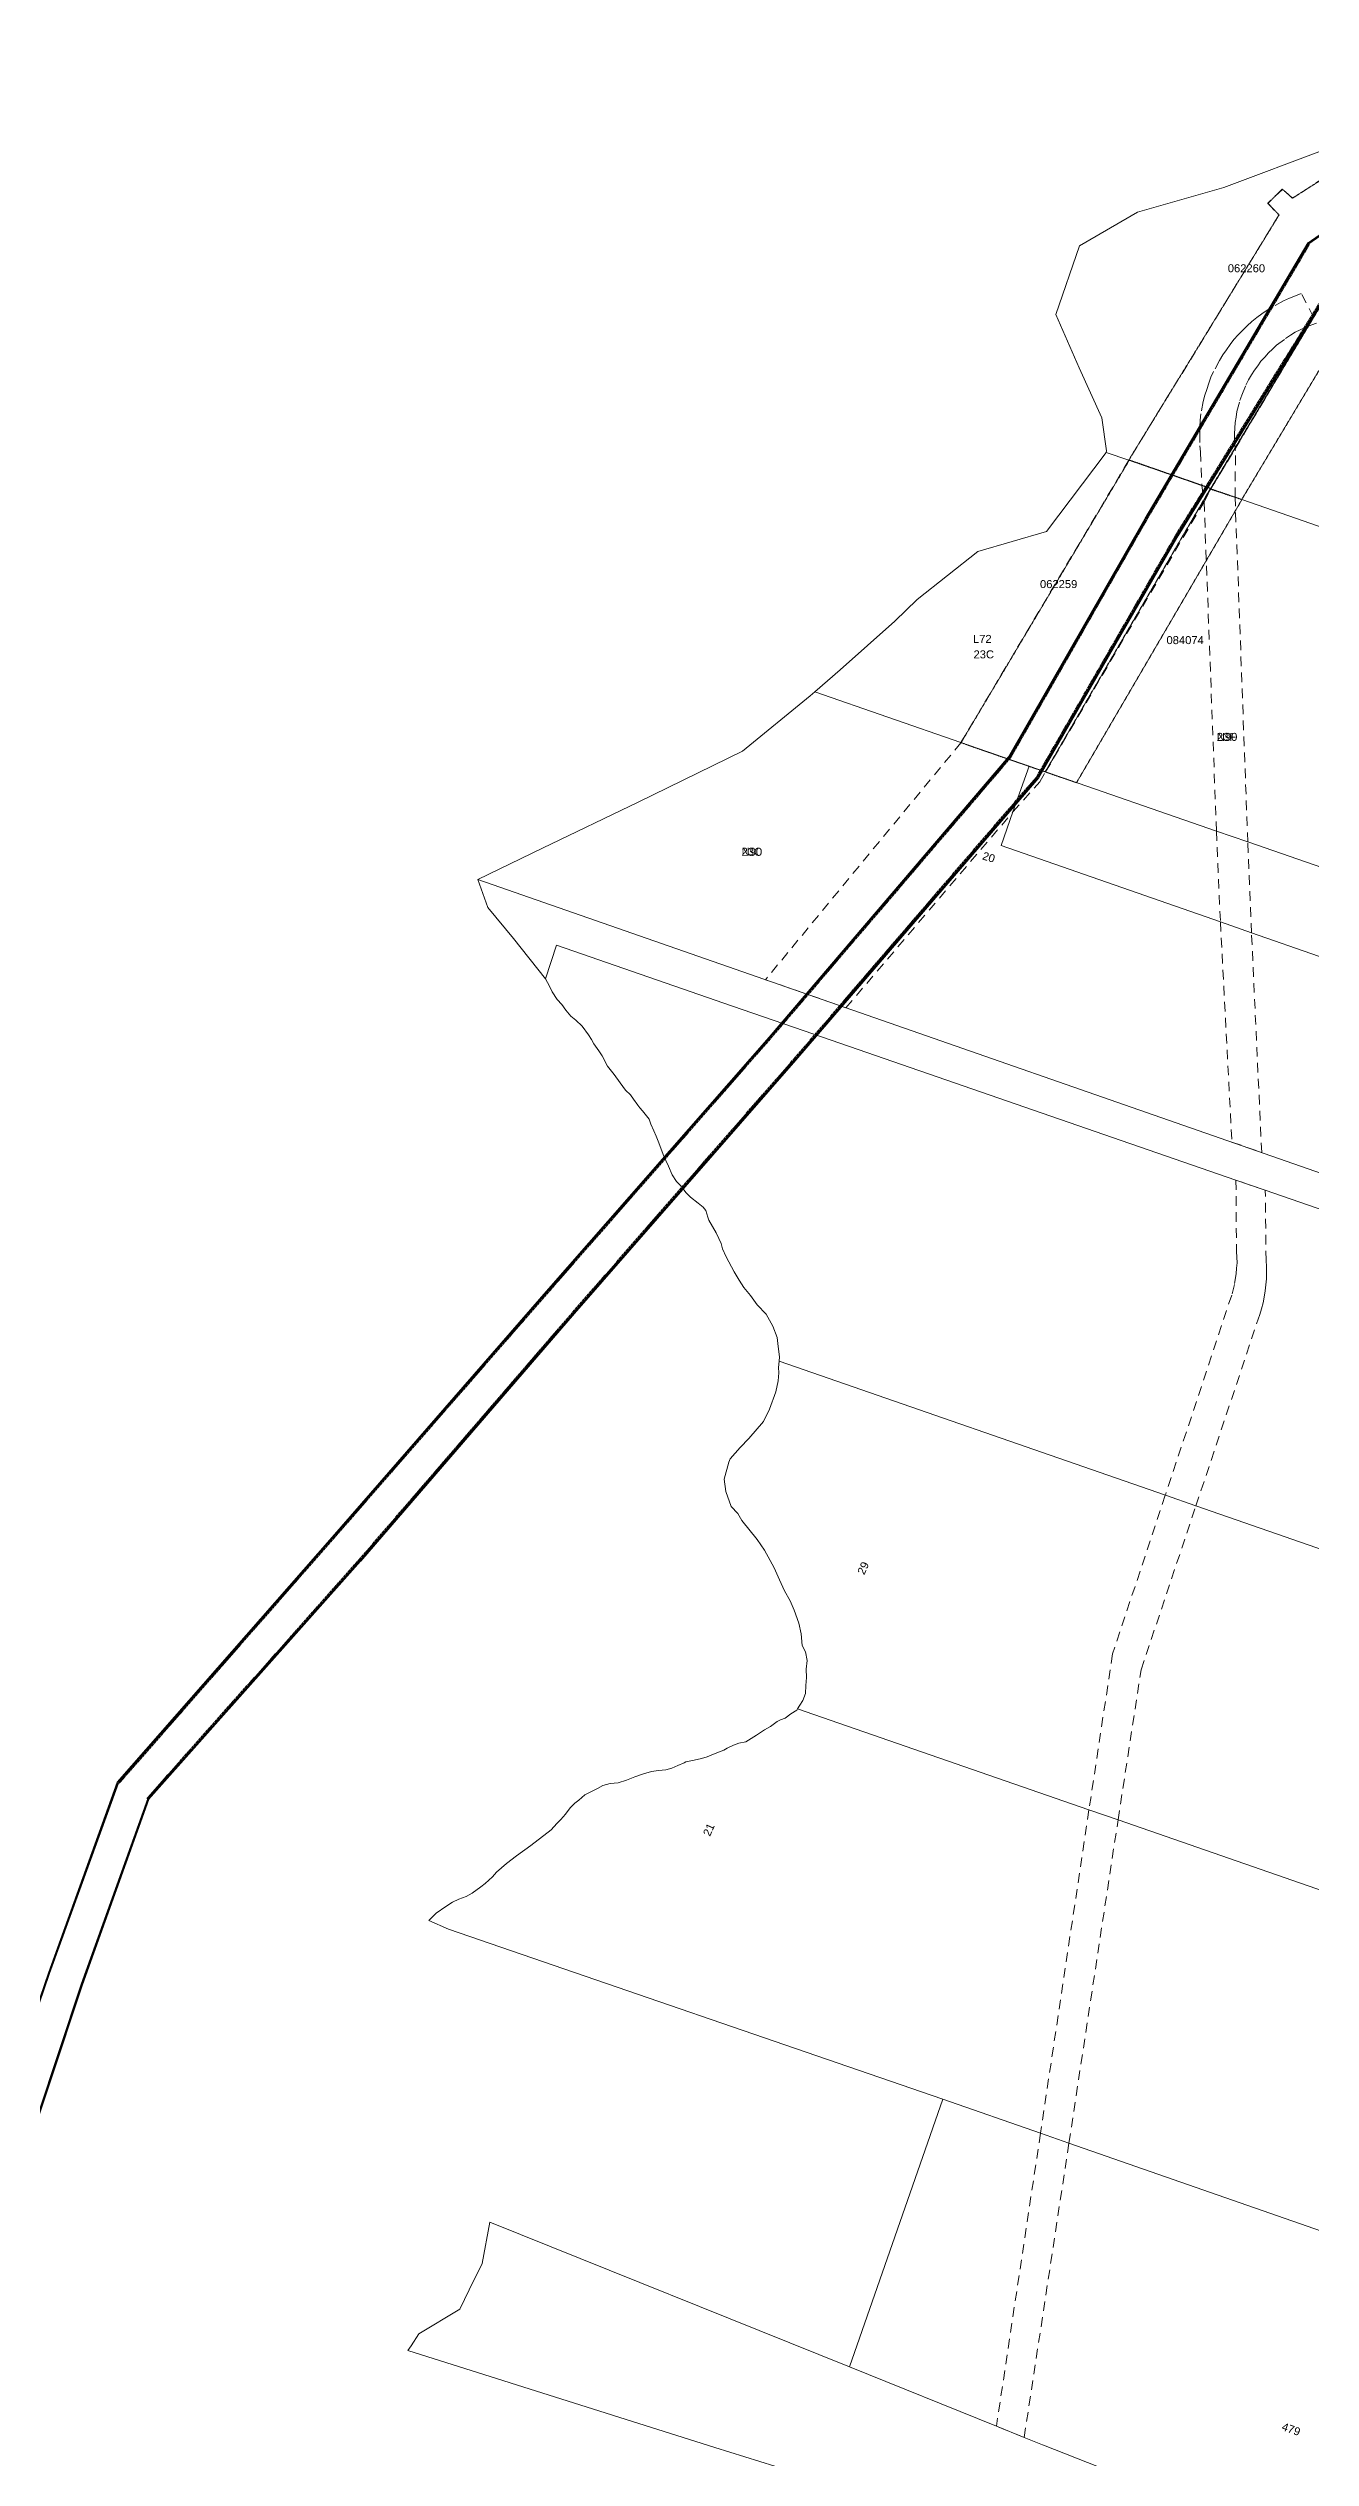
# Model space of a CAD drawing. Header units: metres. Extents: x 301341 to 310479, y 6262403 to 6265281.
# Drawn here: x 302209 to 302603, y 6264420 to 6265173 of the extents above; entities that cross this region are included whole.
import ezdxf

# ---------------------------------------------------------------- set-up
doc = ezdxf.new("R2010")
doc.units = ezdxf.units.M
for name, pattern in [('Cable Exist OH', [1, 1, 0]), ('Dash', [5, 3, -2]), ('HIDDEN', [0.375, 0.25, -0.125]), ('HIDDEN2', [0.1875, 0.125, -0.0625])]:
    doc.linetypes.add(name, pattern=pattern)
for name, color, linetype in [('_User_HV_Exist', 7, 'Continuous'), ('Mains_HV_EXT', 7, 'Continuous'), ('Mains_TR_EXT', 7, 'Continuous')]:
    doc.layers.add(name, color=color, linetype=linetype)
for name, color, linetype, lineweight in [('Cadastre Easements_SP_EXT', 9, 'Continuous', 5), ('Cadastre Land Parcels_SP_EXT', 9, 'Continuous', 5), ('Cadastre Other Property_SP_EXT', 9, 'HIDDEN', 5), ('Cadastre Roads_SP_EXT', 9, 'Continuous', 5)]:
    doc.layers.add(name, color=color, linetype=linetype, lineweight=lineweight)
doc.styles.get("Standard").update_dxf_attribs({"font": 'arial.ttf'})
doc.linetypes.add('Cable E OH', pattern='A,9.4,["E",Standard,S=1.7,R=0,X=0,Y=-1],0', length=9.4)
doc.linetypes.add('Cable P UG', pattern='A,6,-0.5,["P",Standard,S=1.7,R=0,X=0.5,Y=-1],-2.9', length=9.4)

msp = doc.modelspace()

# ---------------------------------------------------------------- linework, layer by layer
at = {"layer": '_User_HV_Exist', "linetype": 'Cable E OH'}
for points in [[(301814.32, 6263605.48), (301834.98, 6263707.85), (301841.61, 6263741.09), (301855.49, 6263812.59), (301881.14, 6263940.38), (301902.68, 6264057.21), (301922.65, 6264168.75), (302015.48, 6264173.63), (302096.94, 6264179.9), (302124.85, 6264275.95), (302157.1, 6264396.82), (302187.86, 6264510.31), (302208.96, 6264571.69), (302230.46, 6264631.28), (302297.58, 6264707.89), (302365.22, 6264785.48), (302434.12, 6264864.15), (302508.94, 6264951.69), (302551.52, 6265026.11), (302602.42, 6265112.28), (302689.77, 6265173.12)], [(302611.45, 6265101.11), (302561.7, 6265020.73), (302518.17, 6264945.14), (302442.3, 6264856.94), (302373.17, 6264777.76), (302306.37, 6264700.34), (302240.15, 6264625.93), (302219.37, 6264567.97), (302198.86, 6264506.18), (302168.7, 6264394.17), (302168.7, 6264394.17), (302135.63, 6264273.2), (302108.44, 6264172.07), (302017.05, 6264164.38), (301932.12, 6264158.07), (301913.58, 6264055.19), (301891.94, 6263937.72), (301866.52, 6263811.31), (301846.08, 6263705.34), (301825.41, 6263602.78)]]:
    msp.add_lwpolyline(points, dxfattribs=at)
at = {"layer": '_User_HV_Exist', "linetype": 'Cable P UG'}
for points in [[(301814.61, 6263605.43), (301835.27, 6263707.79), (301841.91, 6263741.03), (301855.78, 6263812.53), (301881.43, 6263940.32), (301902.98, 6264057.15), (301922.9, 6264168.46), (302015.5, 6264173.33), (302097.17, 6264179.61), (302125.14, 6264275.87), (302157.39, 6264396.75), (302188.14, 6264510.22), (302209.25, 6264571.59), (302230.73, 6264631.12), (302297.8, 6264707.69), (302365.45, 6264785.28), (302434.35, 6264863.95), (302509.19, 6264951.51), (302551.78, 6265025.96), (302602.65, 6265112.07), (302689.95, 6265172.88)], [(302611.22, 6265101.31), (302561.44, 6265020.88), (302517.92, 6264945.32), (302442.07, 6264857.14), (302372.95, 6264777.96), (302306.15, 6264700.54), (302239.89, 6264626.09), (302219.08, 6264568.07), (302198.57, 6264506.26), (302168.41, 6264394.25), (302135.34, 6264273.28), (302108.2, 6264172.35), (302017.03, 6264164.68), (301931.87, 6264158.35), (301913.29, 6264055.25), (301891.65, 6263937.78), (301866.23, 6263811.37), (301845.78, 6263705.4), (301825.12, 6263602.84)]]:
    msp.add_lwpolyline(points, dxfattribs=at)
at = {"layer": 'Cadastre Easements_SP_EXT', "linetype": 'Dash'}
for points in [[(302616, 6265138.2), (302597.58, 6265126.23), (302594.45, 6265129.02), (302589.8, 6265124.68), (302593.33, 6265120.97), (302546.41, 6265044.4), (302546.4, 6265044.38), (302493.96, 6264956.14), (302493.94, 6264956.1), (302432.89, 6264882.06), (302458.04, 6264873.3), (302510.19, 6264934.46), (302518.57, 6264943.91), (302520.38, 6264946.97), (302569.92, 6265031.37), (302572.04, 6265035.41), (302572.06, 6265035.45), (302579.66, 6265047.96), (302602.47, 6265086.31), (302604.09, 6265089.07)], [(302604.09, 6265089.07), (302600.28, 6265096.45), (302598.47, 6265095.74), (302596.57, 6265095.03), (302594.77, 6265094.21), (302591.36, 6265092.35), (302589.65, 6265091.3), (302587.95, 6265090.13), (302586.44, 6265088.97), (302584.83, 6265087.7), (302583.41, 6265086.42), (302582, 6265085.03), (302580.58, 6265083.53), (302579.27, 6265082.15), (302578.04, 6265080.53), (302576.92, 6265078.92), (302575.79, 6265077.31), (302574.76, 6265075.58), (302572.9, 6265072.13), (302572.06, 6265070.3), (302571.42, 6265068.46), (302570.77, 6265066.51), (302570.13, 6265064.68), (302569.67, 6265062.73), (302568.96, 6265058.84), (302568.69, 6265056.89), (302568.62, 6265054.83), (302568.55, 6265052.89), (302568.6, 6265048.89), (302568.81, 6265046.96), (302569.23, 6265036.45), (302569.23, 6265036.43), (302569.92, 6265031.37), (302573.78, 6264928.52), (302573.78, 6264928.49), (302575.02, 6264900.14), (302575.02, 6264900.12), (302578.64, 6264831.29), (302587.92, 6264828.06), (302584.74, 6264896.74), (302584.74, 6264896.74), (302583.58, 6264925.05), (302583.58, 6264925.09), (302579.61, 6265032.79), (302579.61, 6265032.82), (302579.75, 6265047.38), (302579.66, 6265047.96), (302579.56, 6265049.19), (302579.44, 6265050.88), (302579.42, 6265052.67), (302579.49, 6265054.36), (302579.66, 6265056.16), (302579.92, 6265057.85), (302580.18, 6265059.65), (302581.08, 6265063.03), (302581.71, 6265064.72), (302582.99, 6265067.88), (302583.81, 6265069.46), (302584.74, 6265071.04), (302585.66, 6265072.52), (302586.67, 6265073.88), (302587.69, 6265075.35), (302588.89, 6265076.6), (302590, 6265077.96), (302591.3, 6265079.1), (302592.6, 6265080.35), (302595.39, 6265082.4), (302596.88, 6265083.43), (302598.37, 6265084.35), (302599.95, 6265085.16), (302601.54, 6265085.85), (302602.47, 6265086.31), (302605.05, 6265087.22)]]:
    msp.add_lwpolyline(points, dxfattribs=at)
msp.add_lwpolyline([(302527.7, 6264518.5), (302527.7, 6264518.52), (302543.04, 6264619.5), (302550.25, 6264666.45), (302567.36, 6264717.59), (302567.37, 6264717.64), (302587.31, 6264777.44), (302587.83, 6264779.22), (302588.35, 6264781.12), (302588.69, 6264782.9), (302589.02, 6264784.79), (302589.26, 6264786.68), (302589.41, 6264788.57), (302589.46, 6264790.57), (302589.42, 6264792.45), (302589.29, 6264794.33), (302589.05, 6264816.25), (302579.89, 6264819.42), (302580.04, 6264797.14), (302580.17, 6264795.37), (302580.21, 6264793.59), (302580.05, 6264791.92), (302579.9, 6264790.15), (302579.41, 6264786.81), (302578.55, 6264783.47), (302557.82, 6264720.96), (302557.81, 6264720.94), (302541.33, 6264671.37), (302533.96, 6264622.65), (302533.96, 6264622.64), (302518.82, 6264521.65), (302518.82, 6264521.61), (302505.04, 6264430.08), (302505.03, 6264430.04), (302513.72, 6264426.56), (302527.7, 6264518.5)], close=True, dxfattribs=at)
at = {"layer": 'Cadastre Land Parcels_SP_EXT', "linetype": 'Continuous'}
for points in [[(302937.05, 6264994.43), (302831.42, 6265040.55), (302642.73, 6265126.09), (302616, 6265138.2), (302608.31, 6265141.69), (302576.07, 6265129.6), (302549.17, 6265121.84), (302531.02, 6265111.37), (302523.62, 6265089.89), (302530.93, 6265073.2), (302538.02, 6265057.66), (302539.42, 6265047.36), (302539.32, 6265046.84), (302546.4, 6265044.38), (302569.23, 6265036.43), (302572.06, 6265035.45), (302579.61, 6265032.82), (302827.4, 6264946.57), (302831.75, 6264945.12), (302910.47, 6264918.09), (302937.05, 6264994.43)], [(302710.32, 6264852.99), (302584.74, 6264896.73), (302575.02, 6264900.12), (302506.49, 6264923.99), (302510.19, 6264934.46), (302515.24, 6264948.75), (302493.96, 6264956.14), (302448.28, 6264971.99), (302446.88, 6264970.73), (302425.73, 6264953.43), (302393.15, 6264937.51), (302363.24, 6264923.15), (302343.02, 6264913.36), (302689.71, 6264792.54), (302710.32, 6264852.99)], [(302736.31, 6264428.37), (302741.76, 6264443.96), (302527.7, 6264518.52), (302518.82, 6264521.61), (302488.28, 6264532.25), (302459.19, 6264448.66), (302505.04, 6264430.08), (302513.72, 6264426.56), (302519.43, 6264424.25), (302519.72, 6264424.12), (302621.8, 6264383.92), (302668.5, 6264366.47), (302681.48, 6264362.81), (302694.89, 6264361.3), (302712.73, 6264360.95), (302736.31, 6264428.37)]]:
    msp.add_lwpolyline(points, close=True, dxfattribs=at)
for points in [[(302827.4, 6264946.57), (302579.61, 6265032.82), (302572.06, 6265035.45), (302569.23, 6265036.43), (302546.4, 6265044.38), (302539.32, 6265046.84), (302520.7, 6265022.07), (302499.27, 6265015.85), (302480.26, 6265000.83), (302473.28, 6264994.09), (302456.19, 6264978.91), (302448.28, 6264971.99), (302493.96, 6264956.14), (302515.24, 6264948.75), (302520.38, 6264946.97), (302573.78, 6264928.49), (302583.58, 6264925.09), (302659.31, 6264898.87)], [(302659.31, 6264898.87), (302583.58, 6264925.09), (302573.78, 6264928.49), (302520.38, 6264946.97), (302515.24, 6264948.75), (302510.19, 6264934.46), (302506.49, 6264923.99), (302575.02, 6264900.12), (302584.74, 6264896.73), (302710.32, 6264852.99)], [(302793.98, 6264745.39), (302589.05, 6264816.25), (302579.89, 6264819.42), (302447.99, 6264865.02), (302422.58, 6264873.81), (302367.64, 6264892.8), (302364.17, 6264882.35), (302365.37, 6264880.01), (302366.24, 6264878.27), (302367.85, 6264875.86), (302369.26, 6264874.28), (302370.51, 6264872.5), (302372.03, 6264870.64), (302373.65, 6264869.41), (302375.57, 6264867.57), (302377.57, 6264864.8), (302378.5, 6264863.35), (302379.29, 6264862.03), (302380.78, 6264859.81), (302381.91, 6264858.22), (302383.51, 6264855.05), (302385.57, 6264852.41), (302387.46, 6264849.87), (302389.12, 6264847.56), (302390.77, 6264846.09), (302391.63, 6264844.7), (302393.04, 6264842.85), (302393.65, 6264842.07), (302394.45, 6264841.04), (302396.56, 6264838.53), (302397.07, 6264836.95), (302397.96, 6264834.84), (302398.77, 6264833.14), (302399.53, 6264831.11), (302400.9, 6264827.46), (302401.78, 6264825.52), (302402.59, 6264823.81), (302403.75, 6264821.09), (302405.05, 6264819.01), (302406.3, 6264817.73), (302406.75, 6264817.28), (302408.07, 6264815.49), (302409.45, 6264814.12), (302411.89, 6264812.2), (302413.39, 6264810.98), (302414.24, 6264809.98), (302414.83, 6264807.82), (302415.17, 6264806.91), (302417.51, 6264802.92), (302418.31, 6264801.16), (302419.06, 6264799.64), (302419.51, 6264797.97), (302420.56, 6264795.43), (302423.06, 6264790.81), (302424.66, 6264788.2), (302426.14, 6264785.93), (302428.19, 6264783.38), (302430.27, 6264780.5), (302433.1, 6264777.51), (302435.23, 6264773.85), (302436.56, 6264770.29), (302436.89, 6264767.42), (302437.29, 6264764.21), (302437.16, 6264762.87), (302557.82, 6264720.96), (302567.37, 6264717.64), (302811.23, 6264632.93)], [(302811.23, 6264632.93), (302567.37, 6264717.64), (302557.82, 6264720.96), (302437.16, 6264762.87), (302437.01, 6264760.91), (302437.07, 6264759.23), (302436.81, 6264756.67), (302436.1, 6264753.25), (302434.18, 6264747.86), (302432.24, 6264744.05), (302427.64, 6264738.71), (302424.95, 6264735.86), (302421.87, 6264732.39), (302421.41, 6264731.28), (302419.98, 6264726.02), (302420.55, 6264722.18), (302422.16, 6264717.44), (302424.3, 6264715.23), (302425.54, 6264713.07), (302430.26, 6264707.1), (302432.56, 6264703.82), (302434.33, 6264700.59), (302435.58, 6264698.24), (302437.25, 6264694.51), (302438.82, 6264691.1), (302440.65, 6264687.94), (302441.87, 6264685.05), (302443.28, 6264680.97), (302444.08, 6264677.67), (302444.34, 6264673.97), (302445.36, 6264672.01), (302445.94, 6264669.36), (302445.64, 6264666.62), (302445.67, 6264663.98), (302445.51, 6264661.48), (302445.42, 6264659.04), (302444.53, 6264656.86), (302443.59, 6264655.41), (302442.91, 6264654.25), (302533.96, 6264622.65), (302543.04, 6264619.5), (302778.16, 6264537.87)], [(302778.16, 6264537.87), (302543.04, 6264619.5), (302533.96, 6264622.65), (302442.91, 6264654.25), (302442.65, 6264653.81), (302440.86, 6264652.67), (302439.08, 6264651.32), (302437.6, 6264650.82), (302436.53, 6264650.26), (302434.44, 6264648.66), (302432.63, 6264647.65), (302430.04, 6264645.97), (302426.78, 6264643.95), (302424.56, 6264643.53), (302422.89, 6264642.92), (302420.94, 6264641.96), (302419.86, 6264641.34), (302417.2, 6264640.28), (302414.71, 6264639.26), (302412.9, 6264638.71), (302410.56, 6264638.16), (302408.01, 6264637.69), (302407.44, 6264637.37), (302405.56, 6264636.52), (302403.64, 6264635.73), (302401.71, 6264635.15), (302399.48, 6264634.97), (302397.29, 6264634.68), (302394.79, 6264633.88), (302392.12, 6264632.93), (302389.46, 6264631.95), (302386.88, 6264631.13), (302384.37, 6264630.88), (302382.12, 6264630.27), (302380.41, 6264629.36), (302377.91, 6264628.09), (302376.49, 6264627.34), (302374.57, 6264625.74), (302373.33, 6264624.71), (302371.89, 6264623.26), (302370.38, 6264621.28), (302368.98, 6264619.64), (302367.7, 6264618.42), (302365.97, 6264616.4), (302359.55, 6264611.54), (302355.07, 6264608.32), (302351.97, 6264605.89), (302348.89, 6264603.22), (302347.65, 6264601.76), (302345.31, 6264599.61), (302343.95, 6264598.6), (302341.22, 6264596.64), (302339.4, 6264595.63), (302337.1, 6264594.78), (302335.16, 6264593.83), (302333.02, 6264592.44), (302330.01, 6264590.37), (302327.75, 6264588.11), (302333.91, 6264585.37), (302488.28, 6264532.25), (302518.82, 6264521.61), (302527.7, 6264518.52), (302741.76, 6264443.96)]]:
    msp.add_lwpolyline(points, dxfattribs=at)
at = {"layer": 'Cadastre Other Property_SP_EXT', "linetype": 'HIDDEN2'}
for points in [[(302546.41, 6265044.43), (302571.98, 6265035.57), (302614.09, 6265105.58), (302642.89, 6265126.02), (302616.19, 6265138.14), (302597.53, 6265126.26), (302594.34, 6265129.12), (302589.86, 6265124.63), (302593.35, 6265121.02), (302546.41, 6265044.43)], [(302572.04, 6265035.41), (302581.69, 6265032.1), (302621.64, 6265098.83), (302653.42, 6265121.5), (302642.89, 6265126.15), (302614.09, 6265105.58), (302572.04, 6265035.41)], [(302571.93, 6265035.58), (302546.57, 6265044.44), (302493.99, 6264956.13), (302498.79, 6264954.42), (302520.29, 6264946.99), (302571.93, 6265035.58)], [(302520.32, 6264946.96), (302530.07, 6264943.62), (302581.75, 6265032.08), (302571.94, 6265035.35), (302565.77, 6265025.01), (302520.32, 6264946.96)]]:
    msp.add_lwpolyline(points, close=True, dxfattribs=at)
at = {"layer": 'Cadastre Roads_SP_EXT', "linetype": 'Continuous'}
for points in [[(302689.71, 6264792.54), (302343.02, 6264913.36), (302343.02, 6264913.36), (302346.12, 6264904.62), (302354.17, 6264894.92), (302364.17, 6264882.35), (302367.64, 6264892.8), (302422.58, 6264873.81), (302447.99, 6264865.02), (302579.89, 6264819.42), (302589.05, 6264816.25), (302793.98, 6264745.39)], [(302621.8, 6264383.92), (302519.72, 6264424.12), (302519.43, 6264424.25), (302513.72, 6264426.56), (302505.04, 6264430.08), (302459.19, 6264448.66), (302346.73, 6264493.84), (302344.36, 6264480.94), (302340.3, 6264472.66), (302337.36, 6264466.67), (302324.6, 6264458.97), (302322.22, 6264455.23), (302321.18, 6264453.77), (302417.09, 6264423.46), (302440.52, 6264416.12), (302508.19, 6264394.93), (302573.25, 6264369.38), (302635.64, 6264343.76)]]:
    msp.add_lwpolyline(points, dxfattribs=at)
at = {"layer": 'Mains_TR_EXT', "linetype": 'Cable Exist OH'}
for points in [[(302230.99, 6264630.97), (302298.03, 6264707.5), (302365.68, 6264785.09), (302434.58, 6264863.75), (302509.44, 6264951.34), (302552.04, 6265025.81), (302602.87, 6265111.86)], [(302239.63, 6264626.24), (302305.92, 6264700.74), (302372.72, 6264778.16), (302441.85, 6264857.34), (302517.67, 6264945.49), (302561.18, 6265021.03), (302611, 6265101.52)]]:
    msp.add_lwpolyline(points, dxfattribs=at)

# ---------------------------------------------------------------- texts
at = {"layer": 'Cadastre Land Parcels_SP_EXT'}
for s, rotation, p in [('20', 342.7414, (302500.43, 6264919.71)), ('29', 66.04255, (302463.76, 6264695.92)), ('21', 66.0253, (302415.54, 6264614.19)), ('479', 340.58851, (302593.96, 6264428.92))]:
    msp.add_text(s, height=2.5, rotation=rotation, dxfattribs=at).set_placement(p)
at = {"layer": 'Cadastre Other Property_SP_EXT'}
for s, p in [('062260', (302577.33, 6265103.11)), ('062259', (302518.66, 6265004.43)), ('084074', (302558.18, 6264986.92))]:
    msp.add_text(s, height=2.5, dxfattribs=at).set_placement(p)
at = {"layer": 'Mains_HV_EXT'}
for s, p in [('23F', (302573.91, 6264956.68)), ('N90', (302573.91, 6264956.68)), ('23C', (302425.43, 6264920.78)), ('N90', (302425.43, 6264920.78))]:
    msp.add_text(s, height=2.5, dxfattribs=at).set_placement(p)
at = {"layer": 'Mains_TR_EXT'}
for s, p in [('L72', (302497.72, 6264987.29)), ('23C', (302497.89, 6264982.46))]:
    msp.add_text(s, height=2.5, dxfattribs=at).set_placement(p)

doc.saveas('drawing.dxf')
